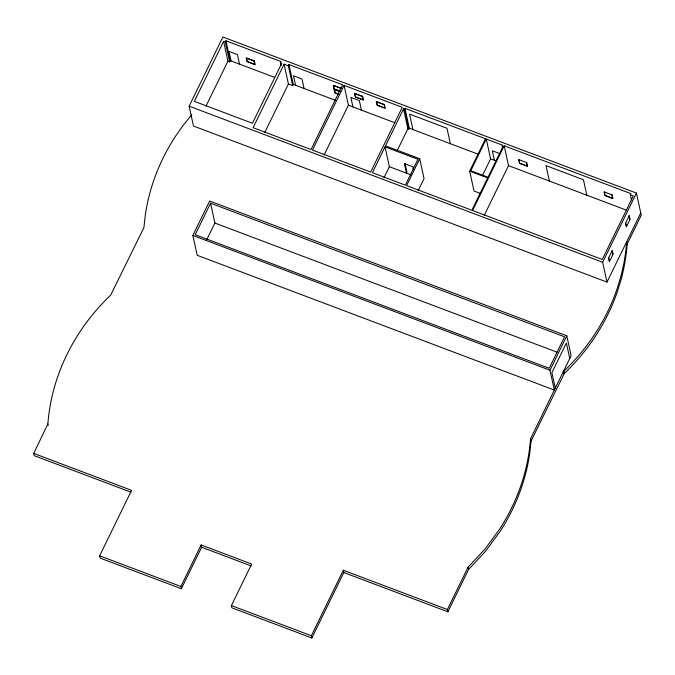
<?xml version="1.0" encoding="UTF-8"?>
<svg xmlns="http://www.w3.org/2000/svg" width="675" height="675" viewBox="0 0 675 675"><rect width="100%" height="100%" fill="white"/><g stroke="black" fill="none" stroke-linecap="round" stroke-linejoin="round"><path stroke-width="1.01" d="M191.708 114.792L181.972 126.942L174.943 137.126A218.472 198.003 -12.3 0 0 145.209 215.764L143.927 227.585L110.7 295.11A218.472 198.003 -12.3 0 0 47.874 423.892L33.75 453.414L34.248 455.684L131.085 492.235M566.789 335.812L549.998 370.229L554.327 390.082L197.184 255.285L192.856 235.432L209.647 201.015L566.789 335.812L571.117 355.666L530.575 438.758L529.293 450.588A218.472 198.003 -12.3 0 1 499.568 529.217L484.869 549.205L467.994 567.304L447.39 609.533L447.888 611.803L343.803 572.518L343.305 570.248L447.39 609.533M530.575 438.758L531.073 441.045L529.791 452.858A218.472 198.003 -12.3 0 1 500.057 531.487L485.359 551.475L468.492 569.573L447.888 611.803M563.743 374.068L563.245 371.798L563.811 371.233A218.472 198.003 -12.3 0 0 616.967 289.153L620.511 277.653A218.472 198.003 -12.3 0 0 626.636 242.46L626.712 241.709L627.126 244.73A218.472 198.003 -12.3 0 1 621 279.923L617.456 291.423A218.472 198.003 -12.3 0 1 564.3 373.503L531.073 441.028M640.752 212.929L607.002 282.108L193.472 126.031L189.143 106.178L222.893 36.998L636.424 193.075L641.25 215.198L627.21 243.979M223.602 41.344L194.332 101.334L252.442 123.272L281.711 63.281L280.395 62.783L280.986 61.56L225.914 40.77L225.315 41.993L229.643 61.847L227.931 61.197L223.602 41.344L225.315 41.993M205.976 106.194L227.931 61.197M229.643 61.847L230.243 60.623L225.914 40.77M210.566 203.2L195.202 234.698L549.197 368.297L564.562 336.808L210.566 203.2L214.895 223.045L206.761 239.726M284.091 64.176L253.108 127.693L311.032 149.546L342.613 84.814L288.942 64.564L288.352 65.787L292.68 85.632L288.419 84.029L284.091 64.176L288.352 65.787M264.727 132.595L288.419 84.029M292.68 85.632L293.271 84.409L288.942 64.564M343.803 572.518L311.858 638.002L231.905 607.821L231.415 605.551L251.665 564.03L201.133 544.961L201.631 547.231L181.373 588.752L100.119 558.082L99.63 555.812L131.574 490.337L33.75 453.414M344.073 85.362L312.483 150.103L370.668 172.057L402.249 107.325L344.073 85.362L348.401 105.216L324.135 154.938M385.028 146.846L372.406 172.716L405.329 185.144L417.952 159.275L385.028 146.846L389.357 166.7L383.948 177.787M403.557 108.869L407.886 128.722L408.839 129.077L404.511 109.232L403.557 108.869L385.509 145.851L419.715 158.76L424.043 178.605L418.163 190.654M404.511 109.232L404.941 108.338L485.502 138.746L469.69 171.163L474.019 191.008L480.634 193.506M181.373 588.752L180.883 586.482L201.133 544.961M397.06 150.905L407.886 128.722M408.839 129.077L409.269 128.191L404.941 108.338M419.715 158.76L406.603 185.625L471.884 210.262L487.654 177.938L469.69 171.163M486.27 139.033L470.804 170.733L488 177.23L503.077 146.332L502.208 146.011L502.597 145.201L486.27 139.033L490.598 158.887L482.414 175.669M504.183 145.8L472.601 210.532L602.286 259.478L633.277 195.953L630.357 194.856L630.948 193.641L504.183 145.8L508.511 165.645L484.253 215.376M311.858 638.002L311.361 635.732L343.305 570.248M607.002 282.108L602.682 262.254L636.424 193.075M341.297 88.358L333.188 85.295L333.99 88.99L340.301 91.37M340.993 88.349L333.56 85.539L334.294 88.923L339.871 91.032M339.441 91.235L334.032 89.193L334.842 92.888L338.445 94.255M339.989 91.547L334.412 89.446L335.146 92.829L338.867 94.23M499.871 153.647L492.32 150.795L494.395 160.321M230.243 60.623L274.598 77.363M293.271 84.409L335.247 100.254M348.401 105.216L394.799 122.732M409.269 128.191L478.271 154.238M490.598 158.887L496.285 161.03M508.511 165.645L626.552 210.195M389.357 166.7L411.176 174.935M189.143 106.178L602.682 262.254M214.895 223.045L557.061 352.19M192.856 235.432L549.998 370.229M201.631 547.231L251.193 565.937M99.63 555.812L180.883 586.482M231.415 605.551L311.361 635.732M630.357 194.856L631.437 199.817M629.1 216.118L629.842 219.51M625.725 223.037L626.459 226.429M626.636 242.46L627.126 244.73M611.854 194.881L612.588 198.264L605.154 195.463L604.42 192.08M612.124 250.923L612.858 254.306M608.749 257.842L609.483 261.225M586.803 195.193L583.436 179.744L546.016 165.62L549.391 181.077M569.759 358.45L566.392 342.993L551.922 372.659L555.289 388.108M526.424 162.641L527.167 166.025L519.733 163.223L518.991 159.832M563.811 371.233L564.3 373.503M502.208 146.011L502.639 147.994M450.343 143.691L446.977 128.242L409.556 114.117L412.923 129.575M413.497 169.687L412.872 166.835L404.376 163.628L406.451 173.154L406.941 172.15L405.067 163.578M467.994 567.304L468.492 569.573M361.429 110.135L359.353 100.609L350.857 97.403L352.932 106.928M304.071 88.484L301.995 78.958L293.498 75.752L295.574 85.278M280.395 62.783L281.045 65.762M239.524 64.125L237.448 54.599L228.952 51.393L231.027 60.919M47.874 423.892L48.203 425.402M612.25 250.501L608.563 258.052L609.373 261.748L613.052 254.197L612.25 250.501M629.227 215.705L625.539 223.256L626.349 226.943L630.028 219.392L629.227 215.705M362.627 96.407L354.518 93.344L355.32 97.04L363.437 100.103L362.627 96.407M384.387 104.617L376.279 101.562L377.08 105.249L385.197 108.312L384.387 104.617M362.323 96.398L354.89 93.589L355.624 96.972L363.057 99.782L362.323 96.398M384.083 104.608L376.65 101.807L377.392 105.19L384.826 107.992L384.083 104.608M526.728 162.65L518.619 159.587L519.421 163.282L527.538 166.345L526.728 162.65M612.158 194.889L604.041 191.827L604.851 195.522L612.959 198.585L612.158 194.889M254.332 60.969L246.223 57.907L247.025 61.602L255.142 64.665L254.332 60.969M254.028 60.961L246.594 58.151L247.328 61.543L254.762 64.344L254.028 60.961"/></g></svg>
